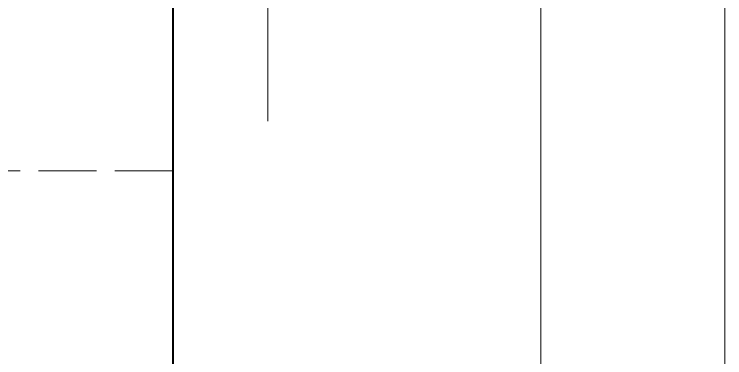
# Model space of a CAD drawing. Header units: millimetres. Extents: x 0 to 5945, y 0 to 4205.
# Drawn here: x 1578.014 to 1581.876, y 2226.94 to 2228.809 of the extents above; entities that cross this region are included whole.
import ezdxf

# ---------------------------------------------------------------- set-up
doc = ezdxf.new("R2010")
doc.units = ezdxf.units.MM
doc.header["$LTSCALE"] = 5
doc.linetypes.add('DASHED', pattern=[0.2067, 0.1654, -0.0413])
doc.layers.add('가려진 것(ISO)', color=2, linetype='DASHED', lineweight=18)
doc.layers.add('가시적인 것(ISO)', color=3, linetype='Continuous', lineweight=40)

msp = doc.modelspace()

# ---------------------------------------------------------------- linework, layer by layer
at = {"layer": '가려진 것(ISO)', "ltscale": 13.099624}
msp.add_line((1580.8765, 2317.957), (1580.8765, 2141.957), dxfattribs=at)
at = {"layer": '가려진 것(ISO)', "ltscale": 14.18555}
msp.add_line((1581.8765, 2223.957), (1581.8765, 2251.957), dxfattribs=at)
at = {"layer": '가려진 것(ISO)', "ltscale": 0.380839}
msp.add_line((1578.8765, 2227.957), (1577.8765, 2227.957), dxfattribs=at)
at = {"layer": '가려진 것(ISO)', "ltscale": 1.444362}
msp.add_open_spline([(1579.3926, 2228.2274), (1579.3926, 2228.2274), (1579.3926, 2228.2274), (1579.3926, 2228.2274), (1579.3926, 2228.2274), (1579.3926, 2228.2274), (1579.3926, 2228.2274), (1579.3926, 2228.2289), (1579.3926, 2228.2571), (1579.3926, 2228.3113), (1579.3926, 2228.3387), (1579.3926, 2228.3728), (1579.3926, 2228.4134), (1579.3926, 2228.4542), (1579.3926, 2228.5015), (1579.3926, 2228.5553), (1579.3926, 2228.6093), (1579.3926, 2228.6698), (1579.3926, 2228.7367), (1579.3926, 2228.7793), (1579.3926, 2228.8244), (1579.3926, 2228.8722), (1579.3926, 2228.8996), (1579.3926, 2228.9279), (1579.3926, 2228.957)], degree=3, knots=[11.0862089, 11.0862089, 11.0862089, 11.0862089, 11.0865062, 11.0865062, 11.0865062, 11.0895635, 11.0895635, 11.0895635, 11.2137258, 11.2137258, 11.2137258, 11.276445, 11.276445, 11.276445, 11.3393087, 11.3393087, 11.3393087, 11.4022648, 11.4022648, 11.4022648, 11.4422763, 11.4422763, 11.4422763, 11.4652622, 11.4652622, 11.4652622, 11.4652622], dxfattribs=at)
at = {"layer": '가시적인 것(ISO)'}
msp.add_line((1578.8765, 2271.757), (1578.8765, 2139.957), dxfattribs=at)

doc.saveas('drawing.dxf')
